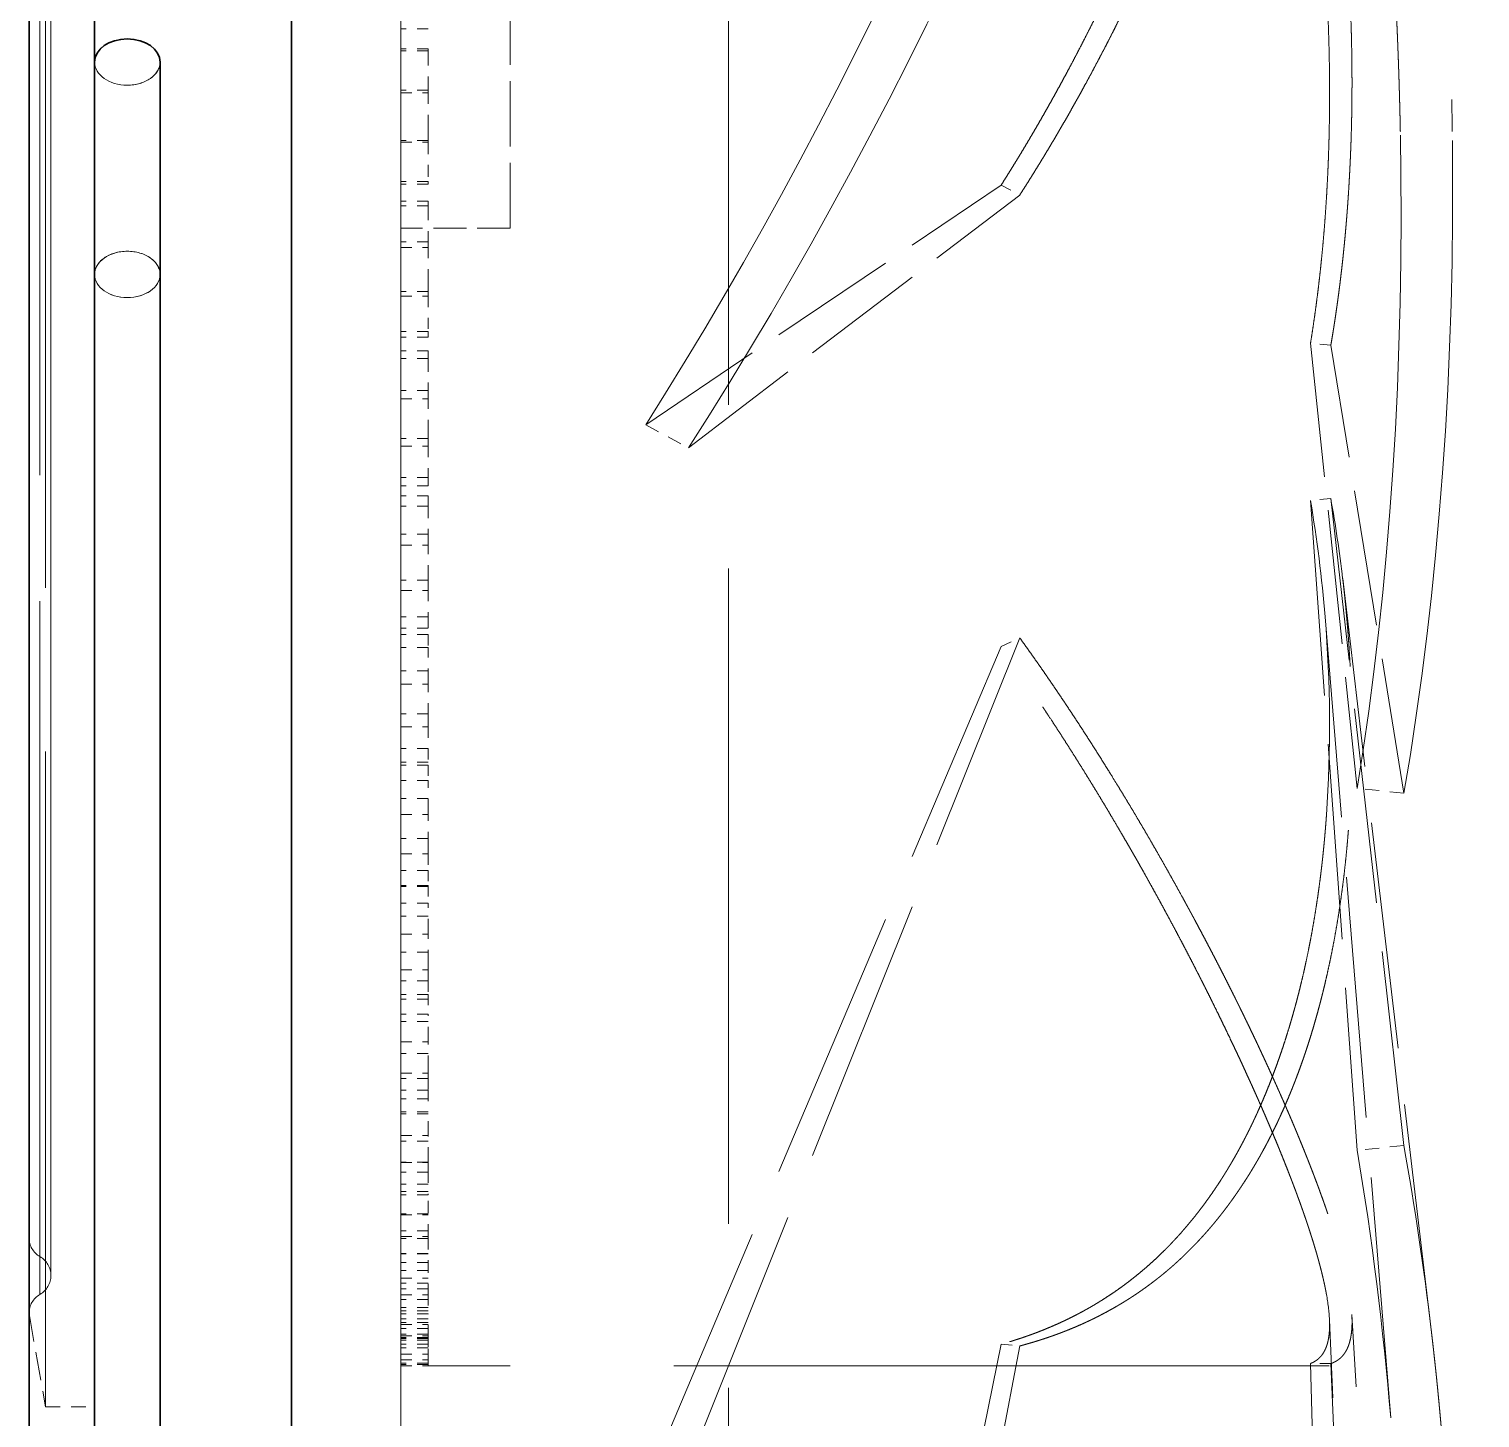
# Model space of a CAD drawing. Extents: x 23 to 587, y 4 to 413.
# Drawn here: x 453.69 to 466.97, y 195.2 to 207.91 of the extents above; entities that cross this region are included whole.
import ezdxf

# ---------------------------------------------------------------- set-up
doc = ezdxf.new("R2010")
doc.units = 0
doc.linetypes.add('DASHED', pattern=[15, 12, -3])
doc.layers.get('0').update_dxf_attribs({"lineweight": 13})

# ---------------------------------------------------------------- blocks, each defined once
blk = doc.blocks.new('BLOCK437')
at = {"color": 7, "lineweight": 35}
for p, q in [((-115.8, 222.8), (-115.8, 89.442)), ((-120.608, 104.284), (-120.608, 202.516)), ((-120.608, 104.284), (-120.608, 202.516)), ((-119.408, 108.716), (-119.408, 198.084)), ((-119.408, 108.716), (-119.408, 198.084)), ((-119.408, 108.716), (-119.408, 198.084)), ((-119.408, 108.716), (-119.408, 198.084)), ((-119.408, 112.138), (-119.408, 194.662)), ((-119.408, 117.02), (-119.408, 189.78)), ((-119.408, 121.114), (-119.408, 185.686)), ((-119.408, 135.667), (-119.408, 171.133)), ((-120.608, 129.364), (-120.608, 153.4)), ((-119.408, 108.716), (-119.408, 152.277)), ((-118.208, 108.766), (-118.208, 152.277)), ((-118.208, 108.766), (-118.208, 152.277)), ((-118.208, 108.766), (-118.208, 148.388)), ((-118.208, 108.766), (-118.208, 148.388))]:
    blk.add_line(p, q, dxfattribs=at)
at = {"color": 7, "linetype": 'DASHED', "lineweight": 13}
for p, q in [((-113.8, 89.442), (-113.8, 222.8)), ((-113.8, 222.7), (-113.8, 89.442)), ((-120.608, 213.8), (-120.608, 93)), ((-120.608, 209.464), (-120.608, 97.336)), ((-119.408, 209.4), (-119.408, 97.4)), ((-113.8, 101), (-113.8, 205.8)), ((-107.8, 101), (-107.8, 205.8)), ((-120.608, 204.885), (-120.608, 101.915)), ((-120.608, 101.915), (-120.608, 204.885)), ((-120.608, 106.97), (-120.608, 199.83)), ((-120.608, 199.83), (-120.608, 106.97)), ((-120.608, 112.138), (-120.608, 194.662)), ((-120.608, 194.662), (-120.608, 112.138)), ((-120.608, 117.02), (-120.608, 189.78)), ((-120.608, 189.78), (-120.608, 117.02)), ((-120.608, 121.114), (-120.608, 185.686)), ((-120.608, 185.686), (-120.608, 121.114)), ((-120.608, 125.435), (-120.608, 181.365)), ((-120.608, 181.365), (-120.608, 125.435)), ((-120.208, 176.743), (-120.208, 130.057)), ((-120.208, 130.057), (-120.208, 176.743)), ((-120.608, 129.364), (-120.608, 153.4)), ((-120.608, 130.749), (-120.608, 153.4)), ((-120.408, 129.71), (-120.408, 153.4)), ((-120.408, 129.71), (-120.408, 153.4)), ((-120.408, 130.403), (-120.408, 153.4)), ((-120.408, 130.403), (-120.408, 153.4)), ((-120.306, 127.65), (-120.306, 153.4)), ((-120.306, 127.65), (-120.306, 153.4)), ((-119.408, 152.28), (-119.408, 104.758)), ((-119.408, 152.28), (-119.408, 104.827)), ((-119.408, 152.28), (-119.408, 106.97)), ((-119.408, 152.279), (-119.408, 112.138)), ((-119.408, 152.279), (-119.408, 117.02)), ((-119.408, 152.279), (-119.408, 121.114)), ((-119.408, 152.279), (-119.408, 125.435)), ((-119.408, 108.716), (-119.408, 152.277)), ((-119.408, 104.827), (-119.408, 148.388)), ((-119.408, 108.714), (-119.408, 148.388)), ((-95.487, 97.843), (-96.794, 129.245)), ((-94.548, 98.068), (-96.386, 129.343)), ((-109.316, 96.815), (-102.807, 128.798)), ((-108.534, 96.742), (-102.467, 128.766)), ((-81.8, 128.4), (-113.3, 128.4)), ((-97.142, 128.446), (-96.287, 96.006)), ((-95.431, 96), (-96.77, 128.444))]:
    blk.add_line(p, q, dxfattribs=at)
at = {"color": 7, "lineweight": 13}
blk.add_line((-113.8, 222.7), (-113.8, 89.442), dxfattribs=at)
at = {"color": 7, "lineweight": 35, "ltscale": 0.056024}
blk.add_line((-119.408, 154.521), (-119.408, 152.28), dxfattribs=at)
at = {"color": 7, "lineweight": 35, "ltscale": 0.056033}
blk.add_line((-119.408, 154.521), (-119.408, 152.279), dxfattribs=at)
at = {"color": 7, "lineweight": 35, "ltscale": 0.056042}
blk.add_line((-119.408, 154.521), (-119.408, 152.279), dxfattribs=at)
at = {"color": 7, "lineweight": 35, "ltscale": 0.056049}
blk.add_line((-119.408, 154.521), (-119.408, 152.279), dxfattribs=at)
at = {"color": 7, "lineweight": 35, "ltscale": 0.056057}
blk.add_line((-119.408, 154.521), (-119.408, 152.279), dxfattribs=at)
at = {"color": 7, "lineweight": 35, "ltscale": 0.056015}
blk.add_line((-119.408, 154.52), (-119.408, 152.28), dxfattribs=at)
at = {"color": 7, "lineweight": 35, "ltscale": 0.055977}
blk.add_line((-119.408, 154.519), (-119.408, 152.28), dxfattribs=at)
at = {"color": 7, "linetype": 'DASHED', "lineweight": 13, "ltscale": 0.029378}
blk.add_line((-113.8, 153.659), (-113.8, 152.484), dxfattribs=at)
at = {"color": 7, "lineweight": 35, "ltscale": 0.403961}
blk.add_line((-119.408, 137.242), (-119.408, 153.4), dxfattribs=at)
at = {"color": 7, "linetype": 'DASHED', "lineweight": 13, "ltscale": 0.099824}
blk.add_line((-111.8, 149.233), (-111.8, 153.226), dxfattribs=at)
at = {"color": 7, "linetype": 'DASHED', "lineweight": 13, "ltscale": 0.0125}
for p, q in [((-113.3, 152.882), (-113.8, 152.882)), ((-113.3, 152.517), (-113.8, 152.517)), ((-113.3, 152.484), (-113.8, 152.484)), ((-113.3, 151.762), (-113.8, 151.762)), ((-113.8, 151.714), (-113.3, 151.714)), ((-113.3, 150.841), (-113.8, 150.841)), ((-113.8, 150.808), (-113.3, 150.808)), ((-113.3, 150.09), (-113.8, 150.09)), ((-113.3, 150.042), (-113.8, 150.042)), ((-113.3, 149.728), (-113.8, 149.728)), ((-113.3, 149.642), (-113.8, 149.642)), ((-113.3, 148.983), (-113.8, 148.983)), ((-113.8, 148.882), (-113.3, 148.882)), ((-113.3, 148.077), (-113.8, 148.077)), ((-113.8, 147.99), (-113.3, 147.99)), ((-113.3, 147.341), (-113.8, 147.341)), ((-113.3, 147.24), (-113.8, 147.24)), ((-113.3, 146.988), (-113.8, 146.988)), ((-113.3, 146.849), (-113.8, 146.849)), ((-113.3, 146.261), (-113.8, 146.261)), ((-113.8, 146.108), (-113.3, 146.108)), ((-113.3, 145.382), (-113.8, 145.382)), ((-113.8, 145.243), (-113.3, 145.243)), ((-113.3, 144.671), (-113.8, 144.671)), ((-113.3, 144.519), (-113.8, 144.519)), ((-113.3, 144.331), (-113.8, 144.331)), ((-113.3, 144.142), (-113.8, 144.142)), ((-113.3, 143.632), (-113.8, 143.632)), ((-113.8, 143.43), (-113.3, 143.43)), ((-113.3, 142.792), (-113.8, 142.792)), ((-113.8, 142.603), (-113.3, 142.603)), ((-113.3, 142.115), (-113.8, 142.115)), ((-113.3, 141.913), (-113.8, 141.913)), ((-113.3, 141.792), (-113.8, 141.792)), ((-113.3, 141.555), (-113.8, 141.555)), ((-113.3, 141.131), (-113.8, 141.131)), ((-113.8, 140.882), (-113.3, 140.882)), ((-113.3, 140.34), (-113.8, 140.34)), ((-113.8, 140.103), (-113.3, 140.103)), ((-113.3, 139.706), (-113.8, 139.706)), ((-113.3, 139.456), (-113.8, 139.456)), ((-113.3, 139.404), (-113.8, 139.404)), ((-113.3, 139.122), (-113.8, 139.122)), ((-113.3, 138.79), (-113.8, 138.79)), ((-113.8, 138.497), (-113.3, 138.497)), ((-113.3, 138.058), (-113.8, 138.058)), ((-113.8, 137.776), (-113.3, 137.776)), ((-113.3, 137.475), (-113.8, 137.475)), ((-113.3, 137.199), (-113.8, 137.199)), ((-113.3, 137.182), (-113.8, 137.182)), ((-113.3, 136.876), (-113.8, 136.876)), ((-113.3, 136.639), (-113.8, 136.639)), ((-113.8, 136.306), (-113.3, 136.306)), ((-113.3, 135.976), (-113.8, 135.976)), ((-113.8, 135.653), (-113.3, 135.653)), ((-113.3, 135.452), (-113.8, 135.452)), ((-113.3, 135.205), (-113.8, 135.205)), ((-113.3, 135.119), (-113.8, 135.119)), ((-113.3, 134.845), (-113.8, 134.845)), ((-113.3, 134.707), (-113.8, 134.707)), ((-113.8, 134.338), (-113.3, 134.338)), ((-113.3, 134.122), (-113.8, 134.122)), ((-113.8, 133.762), (-113.3, 133.762)), ((-113.3, 133.663), (-113.8, 133.663)), ((-113.3, 133.449), (-113.8, 133.449)), ((-113.3, 133.294), (-113.8, 133.294)), ((-113.3, 133.056), (-113.8, 133.056)), ((-113.3, 133.018), (-113.8, 133.018)), ((-113.8, 132.618), (-113.3, 132.618)), ((-113.3, 132.518), (-113.8, 132.518)), ((-113.3, 132.132), (-113.8, 132.132)), ((-113.8, 132.126), (-113.3, 132.126)), ((-113.3, 131.952), (-113.8, 131.952)), ((-113.3, 131.732), (-113.8, 131.732)), ((-113.3, 131.595), (-113.8, 131.595)), ((-113.3, 131.533), (-113.8, 131.533)), ((-113.3, 131.187), (-113.8, 131.187)), ((-113.8, 131.169), (-113.3, 131.169)), ((-113.3, 130.877), (-113.8, 130.877)), ((-113.8, 130.768), (-113.3, 130.768)), ((-113.3, 130.735), (-113.8, 130.735)), ((-113.3, 130.457), (-113.8, 130.457)), ((-113.3, 130.451), (-113.8, 130.451)), ((-113.3, 130.294), (-113.8, 130.294)), ((-113.3, 130.146), (-113.8, 130.146)), ((-113.8, 130.011), (-113.3, 130.011)), ((-113.3, 129.916), (-113.8, 129.916)), ((-113.3, 129.814), (-113.8, 129.814)), ((-113.8, 129.705), (-113.3, 129.705)), ((-113.3, 129.617), (-113.8, 129.617)), ((-113.3, 129.47), (-113.8, 129.47)), ((-113.3, 129.408), (-113.8, 129.408)), ((-113.3, 129.357), (-113.8, 129.357)), ((-113.3, 129.262), (-113.8, 129.262)), ((-113.3, 129.199), (-113.8, 129.199)), ((-113.8, 129.157), (-113.3, 129.157)), ((-113.3, 129.088), (-113.8, 129.088)), ((-113.3, 128.982), (-113.8, 128.982)), ((-113.8, 128.951), (-113.3, 128.951)), ((-113.3, 128.922), (-113.8, 128.922)), ((-113.3, 128.901), (-113.8, 128.901)), ((-113.3, 128.875), (-113.8, 128.875)), ((-113.3, 128.801), (-113.8, 128.801)), ((-113.3, 128.732), (-113.8, 128.732)), ((-113.8, 128.619), (-113.3, 128.619)), ((-113.8, 128.515), (-113.3, 128.515)), ((-113.3, 128.453), (-113.8, 128.453)), ((-113.3, 128.43), (-113.8, 128.43)), ((-113.8, 128.404), (-113.3, 128.404))]:
    blk.add_line(p, q, dxfattribs=at)
at = {"color": 7, "linetype": 'DASHED', "lineweight": 13, "ltscale": 0.000826563}
for p, q in [((-113.3, 152.517), (-113.3, 152.484)), ((-113.8, 150.808), (-113.8, 150.841))]:
    blk.add_line(p, q, dxfattribs=at)
at = {"color": 7, "linetype": 'DASHED', "lineweight": 13, "ltscale": 0.041078}
blk.add_line((-113.8, 150.841), (-113.8, 152.484), dxfattribs=at)
at = {"color": 7, "linetype": 'DASHED', "lineweight": 13, "ltscale": 0.041905}
blk.add_line((-113.3, 150.808), (-113.3, 152.484), dxfattribs=at)
at = {"color": 7, "linetype": 'DASHED', "lineweight": 13, "ltscale": 0.029143}
blk.add_line((-113.8, 150.808), (-113.8, 149.642), dxfattribs=at)
at = {"color": 7, "linetype": 'DASHED', "lineweight": 13, "ltscale": 0.017945}
blk.add_line((-113.3, 150.808), (-113.3, 150.09), dxfattribs=at)
at = {"color": 7, "linetype": 'DASHED', "lineweight": 13, "ltscale": 0.001188}
blk.add_line((-113.3, 150.09), (-113.3, 150.042), dxfattribs=at)
at = {"color": 7, "linetype": 'DASHED', "lineweight": 13, "ltscale": 0.196281}
blk.add_line((-109.316, 145.633), (-102.807, 150.023), dxfattribs=at)
at = {"color": 7, "linetype": 'DASHED', "lineweight": 13, "ltscale": 0.009637}
blk.add_line((-102.807, 150.023), (-102.467, 149.841), dxfattribs=at)
at = {"color": 7, "linetype": 'DASHED', "lineweight": 13, "ltscale": 0.039135}
blk.add_line((-113.8, 148.077), (-113.8, 149.642), dxfattribs=at)
at = {"color": 7, "linetype": 'DASHED', "lineweight": 13, "ltscale": 0.00216}
for p, q in [((-113.3, 149.728), (-113.3, 149.642)), ((-113.8, 147.99), (-113.8, 148.077))]:
    blk.add_line(p, q, dxfattribs=at)
at = {"color": 7, "linetype": 'DASHED', "lineweight": 13, "ltscale": 0.041295}
blk.add_line((-113.3, 147.99), (-113.3, 149.642), dxfattribs=at)
at = {"color": 7, "linetype": 'DASHED', "lineweight": 13, "ltscale": 0.190741}
blk.add_line((-108.534, 145.215), (-102.467, 149.841), dxfattribs=at)
at = {"color": 7, "linetype": 'DASHED', "lineweight": 13, "ltscale": 0.05}
blk.add_line((-111.8, 149.233), (-113.8, 149.233), dxfattribs=at)
at = {"color": 7, "linetype": 'DASHED', "lineweight": 13, "ltscale": 0.028527}
blk.add_line((-113.8, 147.99), (-113.8, 146.849), dxfattribs=at)
at = {"color": 7, "linetype": 'DASHED', "lineweight": 13, "ltscale": 0.016232}
blk.add_line((-113.3, 147.99), (-113.3, 147.341), dxfattribs=at)
at = {"color": 7, "linetype": 'DASHED', "lineweight": 13, "ltscale": 0.002516}
blk.add_line((-113.3, 147.341), (-113.3, 147.24), dxfattribs=at)
at = {"color": 7, "linetype": 'DASHED', "lineweight": 13, "ltscale": 0.003465}
for p, q in [((-113.3, 146.988), (-113.3, 146.849)), ((-113.8, 145.243), (-113.8, 145.382))]:
    blk.add_line(p, q, dxfattribs=at)
at = {"color": 7, "linetype": 'DASHED', "lineweight": 13, "ltscale": 0.009356}
blk.add_line((-96.77, 147.091), (-97.142, 147.129), dxfattribs=at)
at = {"color": 7, "linetype": 'DASHED', "lineweight": 13, "ltscale": 0.204921}
blk.add_line((-97.142, 147.129), (-96.287, 138.977), dxfattribs=at)
at = {"color": 7, "linetype": 'DASHED', "lineweight": 13, "ltscale": 0.207763}
blk.add_line((-95.431, 138.889), (-96.77, 147.091), dxfattribs=at)
at = {"color": 7, "linetype": 'DASHED', "lineweight": 13, "ltscale": 0.036682}
blk.add_line((-113.8, 145.382), (-113.8, 146.849), dxfattribs=at)
at = {"color": 7, "linetype": 'DASHED', "lineweight": 13, "ltscale": 0.040148}
blk.add_line((-113.3, 145.243), (-113.3, 146.849), dxfattribs=at)
at = {"color": 7, "linetype": 'DASHED', "lineweight": 13, "ltscale": 0.022164}
blk.add_line((-109.316, 145.633), (-108.534, 145.215), dxfattribs=at)
at = {"color": 7, "linetype": 'DASHED', "lineweight": 13, "ltscale": 0.02754}
blk.add_line((-113.8, 145.243), (-113.8, 144.142), dxfattribs=at)
at = {"color": 7, "linetype": 'DASHED', "lineweight": 13, "ltscale": 0.014307}
blk.add_line((-113.3, 145.243), (-113.3, 144.671), dxfattribs=at)
at = {"color": 7, "linetype": 'DASHED', "lineweight": 13, "ltscale": 0.00381}
blk.add_line((-113.3, 144.671), (-113.3, 144.519), dxfattribs=at)
at = {"color": 7, "linetype": 'DASHED', "lineweight": 13, "ltscale": 0.004725}
for p, q in [((-113.3, 144.331), (-113.3, 144.142)), ((-113.8, 142.603), (-113.8, 142.792))]:
    blk.add_line(p, q, dxfattribs=at)
at = {"color": 7, "linetype": 'DASHED', "lineweight": 13, "ltscale": 0.009352}
blk.add_line((-96.77, 144.285), (-97.142, 144.248), dxfattribs=at)
at = {"color": 7, "linetype": 'DASHED', "lineweight": 13, "ltscale": 0.298116}
blk.add_line((-95.431, 132.436), (-96.77, 144.285), dxfattribs=at)
at = {"color": 7, "linetype": 'DASHED', "lineweight": 13, "ltscale": 0.033751}
blk.add_line((-113.8, 142.792), (-113.8, 144.142), dxfattribs=at)
at = {"color": 7, "linetype": 'DASHED', "lineweight": 13, "ltscale": 0.038477}
blk.add_line((-113.3, 142.603), (-113.3, 144.142), dxfattribs=at)
at = {"color": 7, "linetype": 'DASHED', "lineweight": 13, "ltscale": 0.298195}
blk.add_line((-97.142, 144.248), (-96.287, 132.351), dxfattribs=at)
at = {"color": 7, "linetype": 'DASHED', "lineweight": 13, "ltscale": 0.346282}
blk.add_line((-94.932, 129.062), (-96.553, 142.818), dxfattribs=at)
at = {"color": 7, "linetype": 'DASHED', "lineweight": 13, "ltscale": 0.026194}
blk.add_line((-113.8, 142.603), (-113.8, 141.555), dxfattribs=at)
at = {"color": 7, "linetype": 'DASHED', "lineweight": 13, "ltscale": 0.012195}
blk.add_line((-113.3, 142.603), (-113.3, 142.115), dxfattribs=at)
at = {"color": 7, "linetype": 'DASHED', "lineweight": 13, "ltscale": 0.005056}
blk.add_line((-113.3, 142.115), (-113.3, 141.913), dxfattribs=at)
at = {"color": 7, "linetype": 'DASHED', "lineweight": 13, "ltscale": 0.367926}
blk.add_line((-95.673, 127.448), (-96.875, 142.116), dxfattribs=at)
at = {"color": 7, "linetype": 'DASHED', "lineweight": 13, "ltscale": 0.005924}
for p, q in [((-113.3, 141.792), (-113.3, 141.555)), ((-113.8, 140.103), (-113.8, 140.34))]:
    blk.add_line(p, q, dxfattribs=at)
at = {"color": 7, "linetype": 'DASHED', "lineweight": 13, "ltscale": 0.408356}
blk.add_line((-108.534, 126.568), (-102.467, 141.734), dxfattribs=at)
at = {"color": 7, "linetype": 'DASHED', "lineweight": 13, "ltscale": 0.009414}
blk.add_line((-102.807, 141.572), (-102.467, 141.734), dxfattribs=at)
at = {"color": 7, "linetype": 'DASHED', "lineweight": 13, "ltscale": 0.03038}
blk.add_line((-113.8, 140.34), (-113.8, 141.555), dxfattribs=at)
at = {"color": 7, "linetype": 'DASHED', "lineweight": 13, "ltscale": 0.036304}
blk.add_line((-113.3, 140.103), (-113.3, 141.555), dxfattribs=at)
at = {"color": 7, "linetype": 'DASHED', "lineweight": 13, "ltscale": 0.417427}
blk.add_line((-109.316, 126.196), (-102.807, 141.572), dxfattribs=at)
at = {"color": 7, "linetype": 'DASHED', "lineweight": 13, "ltscale": 0.024506}
blk.add_line((-113.8, 140.103), (-113.8, 139.122), dxfattribs=at)
at = {"color": 7, "linetype": 'DASHED', "lineweight": 13, "ltscale": 0.009924}
blk.add_line((-113.3, 140.103), (-113.3, 139.706), dxfattribs=at)
at = {"color": 7, "linetype": 'DASHED', "lineweight": 13, "ltscale": 0.006235}
blk.add_line((-113.3, 139.706), (-113.3, 139.456), dxfattribs=at)
at = {"color": 7, "linetype": 'DASHED', "lineweight": 13, "ltscale": 0.007045}
for p, q in [((-113.3, 139.404), (-113.3, 139.122)), ((-113.8, 137.776), (-113.8, 138.058))]:
    blk.add_line(p, q, dxfattribs=at)
at = {"color": 7, "linetype": 'DASHED', "lineweight": 13, "ltscale": 0.026613}
blk.add_line((-113.8, 138.058), (-113.8, 139.122), dxfattribs=at)
at = {"color": 7, "linetype": 'DASHED', "lineweight": 13, "ltscale": 0.033658}
blk.add_line((-113.3, 137.776), (-113.3, 139.122), dxfattribs=at)
at = {"color": 7, "linetype": 'DASHED', "lineweight": 13, "ltscale": 0.021518}
blk.add_line((-95.431, 138.889), (-96.287, 138.977), dxfattribs=at)
at = {"color": 7, "linetype": 'DASHED', "lineweight": 13, "ltscale": 0.022499}
for p in [(-113.8, 137.776), (-113.8, 135.976)]:
    blk.add_line(p, (-113.8, 136.876), dxfattribs=at)
at = {"color": 7, "linetype": 'DASHED', "lineweight": 13, "ltscale": 0.007524}
blk.add_line((-113.3, 137.776), (-113.3, 137.475), dxfattribs=at)
at = {"color": 7, "linetype": 'DASHED', "lineweight": 13, "ltscale": 0.0069}
blk.add_line((-113.3, 137.475), (-113.3, 137.199), dxfattribs=at)
at = {"color": 7, "linetype": 'DASHED', "lineweight": 13, "ltscale": 0.239789}
blk.add_line((-119.408, 127.65), (-119.408, 137.242), dxfattribs=at)
at = {"color": 7, "linetype": 'DASHED', "lineweight": 13, "ltscale": 0.008074}
for p, q in [((-113.3, 137.199), (-113.3, 136.876)), ((-113.8, 135.653), (-113.8, 135.976))]:
    blk.add_line(p, q, dxfattribs=at)
at = {"color": 7, "linetype": 'DASHED', "lineweight": 13, "ltscale": 0.030573}
blk.add_line((-113.3, 135.653), (-113.3, 136.876), dxfattribs=at)
at = {"color": 7, "linetype": 'DASHED', "lineweight": 13, "ltscale": 0.255804}
blk.add_line((-119.408, 125.435), (-119.408, 135.667), dxfattribs=at)
at = {"color": 7, "linetype": 'DASHED', "lineweight": 13, "ltscale": 0.020198}
blk.add_line((-113.8, 135.653), (-113.8, 134.845), dxfattribs=at)
at = {"color": 7, "linetype": 'DASHED', "lineweight": 13, "ltscale": 0.005026}
blk.add_line((-113.3, 135.653), (-113.3, 135.452), dxfattribs=at)
at = {"color": 7, "linetype": 'DASHED', "lineweight": 13, "ltscale": 0.006174}
blk.add_line((-113.3, 135.452), (-113.3, 135.205), dxfattribs=at)
at = {"color": 7, "linetype": 'DASHED', "lineweight": 13, "ltscale": 0.008999}
for p, q in [((-113.3, 135.205), (-113.3, 134.845)), ((-113.8, 133.762), (-113.8, 134.122))]:
    blk.add_line(p, q, dxfattribs=at)
at = {"color": 7, "linetype": 'DASHED', "lineweight": 13, "ltscale": 0.018091}
blk.add_line((-113.8, 134.122), (-113.8, 134.845), dxfattribs=at)
at = {"color": 7, "linetype": 'DASHED', "lineweight": 13, "ltscale": 0.02709}
blk.add_line((-113.3, 133.762), (-113.3, 134.845), dxfattribs=at)
at = {"color": 7, "linetype": 'DASHED', "lineweight": 13, "ltscale": 0.017634}
blk.add_line((-113.8, 133.762), (-113.8, 133.056), dxfattribs=at)
at = {"color": 7, "linetype": 'DASHED', "lineweight": 13, "ltscale": 0.002462}
blk.add_line((-113.3, 133.762), (-113.3, 133.663), dxfattribs=at)
at = {"color": 7, "linetype": 'DASHED', "lineweight": 13, "ltscale": 0.005367}
blk.add_line((-113.3, 133.663), (-113.3, 133.449), dxfattribs=at)
at = {"color": 7, "linetype": 'DASHED', "lineweight": 13, "ltscale": 0.009805}
for p, q in [((-113.3, 133.449), (-113.3, 133.056)), ((-113.8, 132.126), (-113.8, 132.518))]:
    blk.add_line(p, q, dxfattribs=at)
at = {"color": 7, "linetype": 'DASHED', "lineweight": 13, "ltscale": 0.013448}
blk.add_line((-113.8, 132.518), (-113.8, 133.056), dxfattribs=at)
at = {"color": 7, "linetype": 'DASHED', "lineweight": 13, "ltscale": 0.023254}
blk.add_line((-113.3, 132.126), (-113.3, 133.056), dxfattribs=at)
at = {"color": 7, "linetype": 'DASHED', "lineweight": 13, "ltscale": 0.021509}
blk.add_line((-95.431, 132.436), (-96.287, 132.351), dxfattribs=at)
at = {"color": 7, "linetype": 'DASHED', "lineweight": 13, "ltscale": 0.01484}
blk.add_line((-113.8, 132.126), (-113.8, 131.533), dxfattribs=at)
at = {"color": 7, "linetype": 'DASHED', "lineweight": 13, "ltscale": 0.00449}
blk.add_line((-113.3, 132.132), (-113.3, 131.952), dxfattribs=at)
at = {"color": 7, "linetype": 'DASHED', "lineweight": 13, "ltscale": 0.010484}
for p, q in [((-113.3, 131.952), (-113.3, 131.533)), ((-113.8, 130.768), (-113.8, 131.187))]:
    blk.add_line(p, q, dxfattribs=at)
at = {"color": 7, "linetype": 'DASHED', "lineweight": 13, "ltscale": 0.00863}
blk.add_line((-113.8, 131.187), (-113.8, 131.533), dxfattribs=at)
at = {"color": 7, "linetype": 'DASHED', "lineweight": 13, "ltscale": 0.019114}
blk.add_line((-113.3, 130.768), (-113.3, 131.533), dxfattribs=at)
at = {"color": 7, "linetype": 'DASHED', "lineweight": 13, "ltscale": 0.011853}
blk.add_line((-113.8, 130.768), (-113.8, 130.294), dxfattribs=at)
at = {"color": 7, "linetype": 'DASHED', "lineweight": 13, "ltscale": 0.000826296}
blk.add_line((-113.3, 130.768), (-113.3, 130.735), dxfattribs=at)
at = {"color": 7, "linetype": 'DASHED', "lineweight": 13, "ltscale": 0.011027}
for p, q in [((-113.3, 130.735), (-113.3, 130.294)), ((-113.8, 129.705), (-113.8, 130.146))]:
    blk.add_line(p, q, dxfattribs=at)
at = {"color": 7, "linetype": 'DASHED', "lineweight": 13, "ltscale": 0.003698}
blk.add_line((-113.8, 130.146), (-113.8, 130.294), dxfattribs=at)
at = {"color": 7, "linetype": 'DASHED', "lineweight": 13, "ltscale": 0.014725}
blk.add_line((-113.3, 129.705), (-113.3, 130.294), dxfattribs=at)
at = {"color": 7, "linetype": 'DASHED', "lineweight": 13, "ltscale": 0.008711}
for p, q in [((-113.8, 129.705), (-113.8, 129.357)), ((-113.3, 129.705), (-113.3, 129.357))]:
    blk.add_line(p, q, dxfattribs=at)
at = {"color": 7, "linetype": 'DASHED', "lineweight": 13, "ltscale": 0.043505}
blk.add_line((-120.608, 129.364), (-120.306, 127.65), dxfattribs=at)
at = {"color": 7, "linetype": 'DASHED', "lineweight": 13, "ltscale": 0.010144}
for p, q in [((-113.8, 128.951), (-113.8, 129.357)), ((-113.3, 128.951), (-113.3, 129.357))]:
    blk.add_line(p, q, dxfattribs=at)
at = {"color": 7, "linetype": 'DASHED', "lineweight": 13, "ltscale": 0.005456}
for p, q in [((-113.8, 128.951), (-113.8, 128.732)), ((-113.3, 128.951), (-113.3, 128.732))]:
    blk.add_line(p, q, dxfattribs=at)
at = {"color": 7, "linetype": 'DASHED', "lineweight": 13, "ltscale": 0.005431}
for p, q in [((-113.8, 128.515), (-113.8, 128.732)), ((-113.3, 128.515), (-113.3, 128.732))]:
    blk.add_line(p, q, dxfattribs=at)
at = {"color": 7, "linetype": 'DASHED', "lineweight": 13, "ltscale": 0.008538}
blk.add_line((-102.807, 128.798), (-102.467, 128.766), dxfattribs=at)
at = {"color": 7, "linetype": 'DASHED', "lineweight": 13, "ltscale": 0.002129}
for p, q in [((-113.8, 128.515), (-113.8, 128.43)), ((-113.3, 128.515), (-113.3, 128.43))]:
    blk.add_line(p, q, dxfattribs=at)
at = {"color": 7, "linetype": 'DASHED', "lineweight": 13, "ltscale": 0.000647623}
blk.add_line((-113.8, 128.404), (-113.8, 128.43), dxfattribs=at)
at = {"color": 7, "linetype": 'DASHED', "lineweight": 13, "ltscale": 0.000751106}
blk.add_line((-113.3, 128.4), (-113.3, 128.43), dxfattribs=at)
at = {"color": 7, "linetype": 'DASHED', "lineweight": 13, "ltscale": 0.009307}
blk.add_line((-96.77, 128.444), (-97.142, 128.446), dxfattribs=at)
at = {"color": 7, "linetype": 'DASHED', "lineweight": 13, "ltscale": 0.022445}
blk.add_line((-120.306, 127.65), (-119.408, 127.65), dxfattribs=at)
at = {"color": 7, "linetype": 'DASHED', "lineweight": 13}
for centre, radius, start, end in [((-121.475, 139.879), 25.094, 6.7187, 10.1128), ((-121.85, 140.072), 25.058, 4.678, 9.5937), ((-120.65, 140.127), 23.857, 356.0514, 4.7818), ((-153.294, 122.726), 57.813, 4.68509, 9.58353), ((-152.231, 122.308), 57.696, 6.72249, 10.11032), ((-120.208, 130.749), 0.4, 180, 240), ((-120.608, 130.057), 0.4, 300, 420), ((-120.208, 129.364), 0.4, 120, 180), ((-100.269, 129.065), 3.479, 2.9653, 10.6855)]:
    blk.add_arc(centre, radius, start, end, dxfattribs=at)
for centre, major_axis, ratio, start_param, end_param in [((-125.096, 190.774), (-9.553, -62.078), 0.483017, 0.833707, 1.048332), ((-124.006, 188.648), (-10.147, -60.212), 0.489537, 0.850912, 1.078233), ((-118.808, 152.277), (0.6, 0), 0.707107, 1.570796, 3.141593), ((-118.808, 152.277), (0.6, 0), 0.707107, 3.141593, 4.712389), ((-118.808, 152.277), (-0.6, 0), 0.707107, 0, 1.570796), ((-118.808, 152.277), (0.6, 0), 0.707107, 4.712389, 6.283185), ((-118.808, 152.277), (-0.6, 0), 0.707107, 1.570796, 3.141593), ((-118.643, 161.958), (8.745, -43.547), 0.492479, 0.919315, 1.219186), ((-117.879, 161.669), (8.408, -43.438), 0.50125, 0.924906, 1.227169), ((-118.808, 148.388), (-0.6, 0), 0.707107, 4.712389, 6.283185), ((-118.808, 148.388), (0.6, 0), 0.707107, 1.570796, 3.141593), ((-118.808, 148.388), (-0.6, 0), 0.707107, 3.137306, 4.712389), ((-118.808, 148.388), (0.6, 0), 0.707107, 6.283185, 7.853982), ((-118.808, 148.388), (-0.6, 0), 0.707107, 0, 3.137306), ((-118.808, 148.388), (0.6, 0), 0.707107, 3.141593, 6.283185)]:
    blk.add_ellipse(centre, major_axis=major_axis, ratio=ratio, start_param=start_param, end_param=end_param, dxfattribs=at)
at = {"color": 7, "lineweight": 35}
for major_axis, start_param, end_param in [((-0.6, 0), 3.141593, 6.283185), ((0.6, 0), 0, 1.570796)]:
    blk.add_ellipse((-118.808, 152.277), major_axis=major_axis, ratio=0.707107, start_param=start_param, end_param=end_param, dxfattribs=at)
at = {"color": 7, "linetype": 'DASHED', "lineweight": 13}
for points, knots in [([(-108.534, 193.475), (-107.177, 191.95), (-105.898, 190.3), (-104.696, 188.529), (-103.407, 186.368), (-102.22, 184.066), (-102.072, 183.772), (-101.776, 183.177), (-101.487, 182.574), (-101.344, 182.268), (-101.06, 181.652), (-100.782, 181.026), (-100.648, 180.716), (-100.375, 180.077), (-100.11, 179.431), (-99.979, 179.105), (-99.72, 178.451), (-99.47, 177.789), (-99.346, 177.457), (-98.963, 176.405), (-98.599, 175.339), (-98.359, 174.604), (-97.889, 173.095), (-97.455, 171.562), (-97.244, 170.778), (-96.834, 169.172), (-96.464, 167.544), (-96.286, 166.714), (-96.033, 165.452), (-95.804, 164.181), (-95.73, 163.754), (-95.585, 162.886), (-95.451, 162.017), (-95.388, 161.587), (-95.052, 159.195), (-94.803, 156.805), (-94.658, 154.857), (-94.572, 152.921), (-94.546, 151.003)], [0, 0, 0, 0, 0, 0, 19.102378, 19.102378, 19.102378, 21.868408, 21.868408, 21.868408, 24.666278, 24.666278, 24.666278, 27.47658, 27.47658, 27.47658, 30.304796, 30.304796, 30.304796, 33.133012, 33.133012, 33.133012, 39.208594, 39.208594, 39.208594, 45.52105, 45.52105, 45.52105, 51.999377, 51.999377, 51.999377, 55.328673, 55.328673, 55.328673, 58.657276, 58.657276, 58.657276, 73.658185, 73.658185, 73.658185, 73.658185, 73.658185, 73.658185]), ([(-95.497, 151.003), (-95.51, 151.647), (-95.529, 152.293), (-95.555, 152.944), (-95.62, 154.246), (-95.711, 155.55), (-95.764, 156.206), (-95.882, 157.521), (-96.026, 158.838), (-96.104, 159.495), (-96.275, 160.819), (-96.472, 162.142), (-96.578, 162.805), (-96.745, 163.798), (-96.928, 164.788), (-96.99, 165.118), (-97.119, 165.778), (-97.254, 166.437), (-97.323, 166.766), (-97.534, 167.747), (-97.759, 168.721), (-97.916, 169.366), (-98.238, 170.642), (-98.585, 171.902), (-98.764, 172.531), (-99.132, 173.766), (-99.522, 174.983), (-99.723, 175.585), (-100.134, 176.775), (-100.568, 177.945), (-100.787, 178.517), (-101.235, 179.645), (-101.706, 180.754), (-101.942, 181.293), (-102.184, 181.825), (-102.429, 182.35)], [0, 0, 0, 0, 0, 0, 5.008138, 5.008138, 5.008138, 10.058358, 10.058358, 10.058358, 15.13834, 15.13834, 15.13834, 20.233613, 20.233613, 20.233613, 22.786331, 22.786331, 22.786331, 25.339049, 25.339049, 25.339049, 30.428982, 30.428982, 30.428982, 35.463878, 35.463878, 35.463878, 40.461656, 40.461656, 40.461656, 45.418383, 45.418383, 45.418383, 50.215494, 50.215494, 50.215494, 50.215494, 50.215494, 50.215494]), ([(-102.467, 170.824), (-102.205, 170.53), (-101.952, 170.227), (-101.706, 169.915), (-101.226, 169.269), (-100.777, 168.591), (-100.558, 168.241), (-100.235, 167.695), (-99.929, 167.132), (-99.825, 166.935), (-99.622, 166.539), (-99.426, 166.135), (-99.33, 165.931), (-99.139, 165.511), (-98.955, 165.085), (-98.864, 164.867), (-98.686, 164.426), (-98.516, 163.979), (-98.432, 163.753), (-98.185, 163.06), (-97.956, 162.354), (-97.811, 161.874), (-97.536, 160.899), (-97.296, 159.904), (-97.183, 159.396), (-97.027, 158.629), (-96.891, 157.852), (-96.847, 157.591), (-96.765, 157.067), (-96.692, 156.54), (-96.658, 156.277), (-96.563, 155.483), (-96.49, 154.686), (-96.451, 154.153), (-96.393, 153.084), (-96.376, 152.014), (-96.378, 151.478), (-96.401, 150.586), (-96.456, 149.696), (-96.483, 149.341), (-96.545, 148.675), (-96.627, 148.014), (-96.67, 147.705), (-96.717, 147.397), (-96.77, 147.091)], [0, 0, 0, 0, 0, 0, 3.954887, 3.954887, 3.954887, 7.998788, 7.998788, 7.998788, 10.122028, 10.122028, 10.122028, 12.245267, 12.245267, 12.245267, 14.451841, 14.451841, 14.451841, 16.658415, 16.658415, 16.658415, 21.196215, 21.196215, 21.196215, 25.768723, 25.768723, 25.768723, 28.081564, 28.081564, 28.081564, 30.394404, 30.394404, 30.394404, 35.035582, 35.035582, 35.035582, 39.682186, 39.682186, 39.682186, 42.778215, 42.778215, 42.778215, 45.518559, 45.518559, 45.518559, 45.518559, 45.518559, 45.518559]), ([(-96.85, 167.872), (-96.873, 167.546), (-96.901, 167.217), (-96.935, 166.885), (-97.052, 165.871), (-97.216, 164.839), (-97.344, 164.137), (-97.565, 163.071), (-97.826, 161.993), (-97.919, 161.628), (-98.113, 160.896), (-98.325, 160.163), (-98.435, 159.794), (-98.781, 158.683), (-99.164, 157.576), (-99.435, 156.845), (-99.873, 155.738), (-100.35, 154.643), (-100.514, 154.28), (-101.023, 153.184), (-101.575, 152.109), (-101.964, 151.399), (-102.374, 150.704), (-102.807, 150.023)], [0, 0, 0, 0, 0, 0, 3.259245, 3.259245, 3.259245, 9.901576, 9.901576, 9.901576, 13.27955, 13.27955, 13.27955, 16.685603, 16.685603, 16.685603, 23.562682, 23.562682, 23.562682, 27.020106, 27.020106, 27.020106, 34.021068, 34.021068, 34.021068, 34.021068, 34.021068, 34.021068]), ([(-102.467, 149.841), (-102.053, 150.484), (-101.659, 151.139), (-101.285, 151.808), (-100.75, 152.823), (-100.254, 153.858), (-100.093, 154.204), (-99.779, 154.902), (-99.481, 155.608), (-99.336, 155.962), (-99.054, 156.672), (-98.788, 157.384), (-98.66, 157.742), (-98.411, 158.455), (-98.178, 159.17), (-98.066, 159.526), (-97.852, 160.236), (-97.653, 160.945), (-97.558, 161.298), (-97.377, 162.001), (-97.212, 162.702), (-97.134, 163.05), (-96.987, 163.743), (-96.858, 164.433), (-96.798, 164.775), (-96.689, 165.44), (-96.599, 166.096), (-96.56, 166.416), (-96.525, 166.733), (-96.495, 167.047)], [0, 0, 0, 0, 0, 0, 6.634394, 6.634394, 6.634394, 9.952254, 9.952254, 9.952254, 13.271584, 13.271584, 13.271584, 16.581739, 16.581739, 16.581739, 19.881545, 19.881545, 19.881545, 23.158769, 23.158769, 23.158769, 26.413931, 26.413931, 26.413931, 29.644328, 29.644328, 29.644328, 32.74642, 32.74642, 32.74642, 32.74642, 32.74642, 32.74642]), ([(-102.467, 128.766), (-102.118, 128.859), (-101.783, 128.969), (-101.46, 129.095), (-100.844, 129.383), (-100.277, 129.74), (-100.006, 129.936), (-99.651, 130.23), (-99.318, 130.559), (-99.229, 130.651), (-99.055, 130.839), (-98.888, 131.036), (-98.806, 131.137), (-98.645, 131.345), (-98.491, 131.563), (-98.415, 131.675), (-98.266, 131.903), (-98.125, 132.14), (-98.056, 132.261), (-97.852, 132.635), (-97.664, 133.029), (-97.545, 133.302), (-97.319, 133.872), (-97.121, 134.478), (-97.03, 134.789), (-96.859, 135.44), (-96.718, 136.122), (-96.655, 136.472), (-96.484, 137.585), (-96.39, 138.759), (-96.362, 139.581), (-96.375, 140.721), (-96.458, 141.894), (-96.485, 142.2), (-96.516, 142.507), (-96.552, 142.815)], [0, 0, 0, 0, 0, 0, 4.90921, 4.90921, 4.90921, 9.770445, 9.770445, 9.770445, 11.580072, 11.580072, 11.580072, 13.389699, 13.389699, 13.389699, 15.217536, 15.217536, 15.217536, 17.045374, 17.045374, 17.045374, 20.771487, 20.771487, 20.771487, 24.565319, 24.565319, 24.565319, 28.418953, 28.418953, 28.418953, 36.606844, 36.606844, 36.606844, 39.472845, 39.472845, 39.472845, 39.472845, 39.472845, 39.472845]), ([(-102.467, 141.734), (-102.007, 141.097), (-101.57, 140.457), (-101.154, 139.816), (-100.566, 138.869), (-100.02, 137.934), (-99.839, 137.617), (-99.499, 137.01), (-99.177, 136.413), (-99.025, 136.125), (-98.724, 135.545), (-98.442, 134.978), (-98.313, 134.714), (-98.055, 134.174), (-97.817, 133.653), (-97.704, 133.401), (-97.49, 132.91), (-97.295, 132.441), (-97.204, 132.213), (-96.949, 131.559), (-96.741, 130.957), (-96.628, 130.594), (-96.498, 130.107), (-96.423, 129.689), (-96.405, 129.567), (-96.393, 129.452), (-96.386, 129.345)], [0, 0, 0, 0, 0, 0, 7.187939, 7.187939, 7.187939, 10.684881, 10.684881, 10.684881, 14.183471, 14.183471, 14.183471, 17.638033, 17.638033, 17.638033, 20.993697, 20.993697, 20.993697, 24.287676, 24.287676, 24.287676, 30.719272, 30.719272, 30.719272, 33.572972, 33.572972, 33.572972, 33.572972, 33.572972, 33.572972]), ([(-96.85, 129.71), (-96.896, 129.966), (-96.964, 130.251), (-97.054, 130.565), (-97.217, 131.07), (-97.42, 131.626), (-97.494, 131.819), (-97.651, 132.221), (-97.825, 132.642), (-97.917, 132.86), (-98.209, 133.533), (-98.536, 134.241), (-98.782, 134.755), (-99.16, 135.515), (-99.572, 136.301), (-99.717, 136.572), (-100.169, 137.405), (-100.658, 138.257), (-100.998, 138.829), (-101.553, 139.726), (-102.147, 140.625), (-102.362, 140.941), (-102.582, 141.257), (-102.807, 141.572)], [0, 0, 0, 0, 0, 0, 5.8206, 5.8206, 5.8206, 8.804936, 8.804936, 8.804936, 11.841117, 11.841117, 11.841117, 18.008187, 18.008187, 18.008187, 21.199353, 21.199353, 21.199353, 27.739997, 27.739997, 27.739997, 31.294661, 31.294661, 31.294661, 31.294661, 31.294661, 31.294661]), ([(-96.85, 138.484), (-96.873, 138.164), (-96.901, 137.847), (-96.935, 137.534), (-97.053, 136.625), (-97.218, 135.76), (-97.348, 135.207), (-97.574, 134.414), (-97.846, 133.673), (-97.94, 133.435), (-98.137, 132.974), (-98.354, 132.539), (-98.466, 132.329), (-98.814, 131.726), (-99.203, 131.181), (-99.48, 130.847), (-100.071, 130.232), (-100.736, 129.728), (-101.087, 129.505), (-101.63, 129.217), (-102.214, 128.986), (-102.407, 128.918), (-102.605, 128.855), (-102.807, 128.798)], [0, 0, 0, 0, 0, 0, 3.246689, 3.246689, 3.246689, 9.602517, 9.602517, 9.602517, 12.717111, 12.717111, 12.717111, 15.794644, 15.794644, 15.794644, 21.867279, 21.867279, 21.867279, 27.882614, 27.882614, 27.882614, 30.755679, 30.755679, 30.755679, 30.755679, 30.755679, 30.755679]), ([(-96.386, 129.345), (-96.372, 129.111), (-96.386, 128.911), (-96.43, 128.744), (-96.523, 128.587), (-96.67, 128.488), (-96.701, 128.471), (-96.734, 128.456), (-96.77, 128.444)], [0, 0, 0, 0, 0, 0, 6.199956, 6.199956, 6.199956, 7.739297, 7.739297, 7.739297, 7.739297, 7.739297, 7.739297]), ([(-108.534, 96.742), (-107.228, 97.091), (-105.978, 97.547), (-104.787, 98.123), (-103.449, 98.966), (-102.209, 100.008), (-102.017, 100.176), (-101.642, 100.518), (-101.277, 100.88), (-101.099, 101.064), (-100.793, 101.393), (-100.494, 101.737), (-100.368, 101.886), (-100.121, 102.188), (-99.88, 102.5), (-99.761, 102.658), (-99.407, 103.142), (-99.068, 103.649), (-98.847, 103.997), (-98.198, 105.084), (-97.61, 106.254), (-97.246, 107.074), (-96.735, 108.37), (-96.29, 109.74), (-96.147, 110.213), (-95.872, 111.186), (-95.628, 112.189), (-95.512, 112.706), (-95.17, 114.373), (-94.912, 116.088), (-94.774, 117.287), (-94.604, 119.33), (-94.539, 121.405), (-94.529, 122.249), (-94.537, 123.276), (-94.57, 124.307), (-94.576, 124.483), (-94.597, 125.012), (-94.624, 125.539), (-94.644, 125.889), (-94.684, 126.487), (-94.732, 127.087), (-94.753, 127.336), (-94.798, 127.83), (-94.848, 128.323), (-94.875, 128.569), (-94.903, 128.816), (-94.932, 129.062)], [0, 0, 0, 0, 0, 0, 16.953776, 16.953776, 16.953776, 20.097517, 20.097517, 20.097517, 23.187646, 23.187646, 23.187646, 25.462891, 25.462891, 25.462891, 27.738136, 27.738136, 27.738136, 32.3231, 32.3231, 32.3231, 41.691705, 41.691705, 41.691705, 46.496119, 46.496119, 46.496119, 51.431106, 51.431106, 51.431106, 62.287388, 62.287388, 62.287388, 69.713497, 69.713497, 69.713497, 71.242822, 71.242822, 71.242822, 74.301439, 74.301439, 74.301439, 76.437743, 76.437743, 76.437743, 78.578626, 78.578626, 78.578626, 78.578626, 78.578626, 78.578626])]:
    blk.add_open_spline(points, degree=5, knots=knots, dxfattribs=at)
for points in [[(-97.142, 147.129), (-96.935, 148.405), (-96.811, 149.702), (-96.759, 151.042), (-96.774, 152.357), (-96.85, 153.675)], [(-97.142, 128.446), (-96.986, 128.506), (-96.876, 128.616), (-96.81, 128.777), (-96.784, 128.988), (-96.794, 129.245)]]:
    blk.add_open_spline(points, degree=5, dxfattribs=at)

msp = doc.modelspace()

# ---------------------------------------------------------------- block references
at = {"lineweight": 0, "xscale": 0.5, "yscale": 0.5, "zscale": 0.5}
msp.add_blockref('BLOCK437', (513.994, 131.474), dxfattribs=at)

doc.saveas('drawing.dxf')
